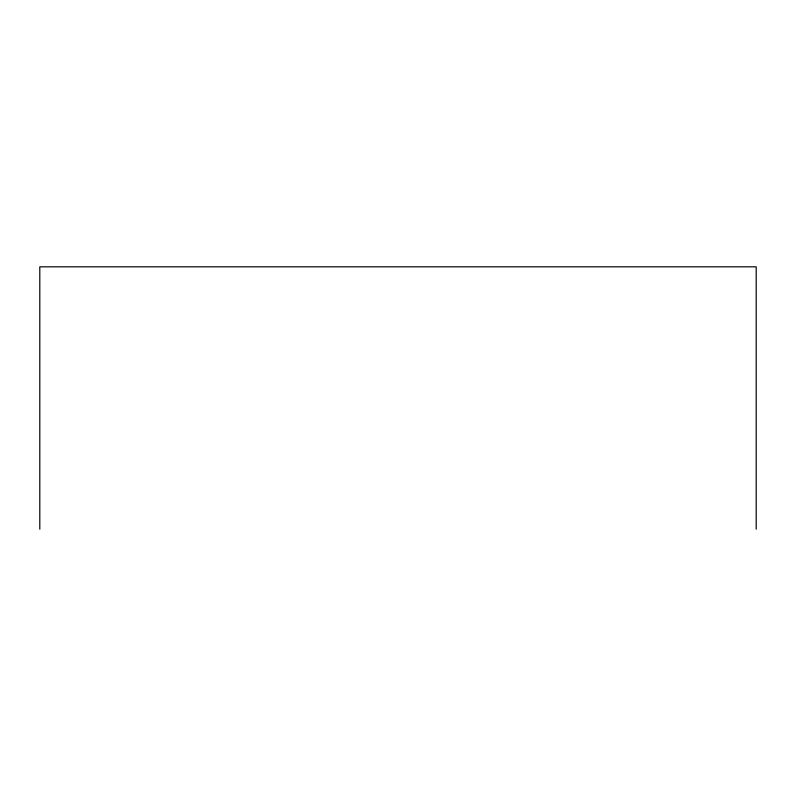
<?xml version="1.0" encoding="UTF-8"?>
<svg xmlns="http://www.w3.org/2000/svg" width="796" height="796" viewBox="0 0 796 796"><rect width="100%" height="100%" fill="white"/><g stroke="black" fill="none" stroke-linecap="round" stroke-linejoin="round"><path stroke-width="1.19" d="M756.2 529.181L756.2 266.819L39.8 266.819L39.8 529.181"/></g></svg>
